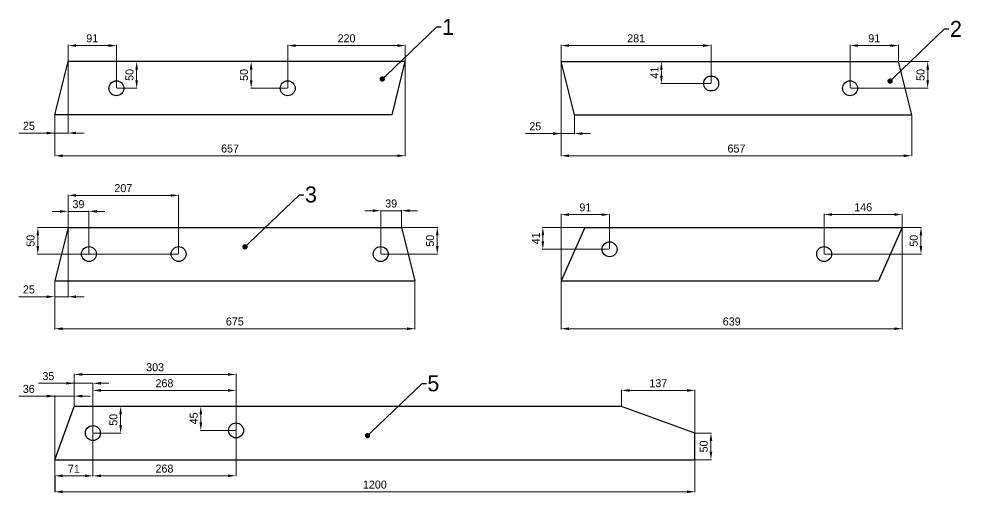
# Model space of a CAD drawing. Header units: millimetres. Extents: x 1392 to 6983, y -1265 to 1244.
# Drawn here: x 5215 to 6983, y -982 to -93 of the extents above; entities that cross this region are included whole.
import ezdxf
from ezdxf import colors
from ezdxf.entities.mleader import LeaderData, LeaderLine
from ezdxf.math import Vec2, Vec3

# ---------------------------------------------------------------- set-up
doc = ezdxf.new("R2010")
doc.units = ezdxf.units.MM
doc.linetypes.add('Ñêðûòàÿ1', pattern=[1.190625, 0.79375, -0.396875])
doc.layers.add('annotate', color=7, linetype='Continuous')
doc.layers.add('Размер', color=7, linetype='Continuous')
doc.styles.get("Standard").update_dxf_attribs({"font": 'FreeMono.ttf'})
doc.dimstyles.new('ISO-25', dxfattribs={"dimtxt": 2.5, "dimasz": 2.5, "dimexe": 1.25, "dimexo": 0.625, "dimtad": 1, "dimtxsty": 'Standard', "dimcen": 2.5, "dimadec": 0, "dimazin": 0, "dimtfac": 1, "dimtmove": 0, "dimatfit": 3, "dimfxl": 1, "dimarcsym": 0})

# ---------------------------------------------------------------- blocks, each defined once
blk = doc.blocks.new('*D109')
at = {"layer": 'Defpoints', "color": 0}
for p in [(5939, -173.3), (5281.9, -273.3), (5939, -349.8)]:
    blk.add_point(p, dxfattribs=at)
at = {"layer": 'Размер', "color": 0, "linetype": 'Ñêðûòàÿ1', "lineweight": 5}
for p, q in [((5939, -173.9), (5939, -351.1)), ((5281.9, -273.9), (5281.9, -351.1))]:
    blk.add_line(p, q, dxfattribs=at)
at = {"layer": 'Размер', "color": 0, "lineweight": 5}
blk.add_line((5296.9, -349.8), (5924, -349.8), dxfattribs=at)
at = {"layer": 'Размер', "color": 0}
for points in [[(5296.9, -347.3), (5296.9, -352.3), (5281.9, -349.8)], [(5924, -352.3), (5924, -347.3), (5939, -349.8)]]:
    blk.add_solid(points, dxfattribs=at)
at = {"layer": 'Размер', "color": 0, "insert": (5610.4, -336.4), "char_height": 15, "attachment_point": 5}
blk.add_mtext('657', dxfattribs=at)
blk = doc.blocks.new('*D114')
at = {"layer": 'Defpoints', "color": 0}
for p in [(5306.8, -173.3), (5281.9, -273.3), (5306.8, -307.3)]:
    blk.add_point(p, dxfattribs=at)
at = {"layer": 'Размер', "color": 0, "linetype": 'Ñêðûòàÿ1', "lineweight": 5}
for p, q in [((5306.8, -173.9), (5306.8, -308.5)), ((5281.9, -273.9), (5281.9, -308.5))]:
    blk.add_line(p, q, dxfattribs=at)
at = {"layer": 'Размер', "color": 0, "lineweight": 5}
for p, q in [((5281.9, -307.3), (5214.8, -307.3)), ((5266.9, -307.3), (5251.9, -307.3)), ((5281.9, -307.3), (5306.8, -307.3)), ((5321.8, -307.3), (5336.8, -307.3))]:
    blk.add_line(p, q, dxfattribs=at)
at = {"layer": 'Размер', "color": 0}
for points in [[(5266.9, -309.8), (5266.9, -304.8), (5281.9, -307.3)], [(5321.8, -304.8), (5321.8, -309.8), (5306.8, -307.3)]]:
    blk.add_solid(points, dxfattribs=at)
at = {"layer": 'Размер', "color": 0, "insert": (5233.4, -293.8), "char_height": 15, "attachment_point": 5}
blk.add_mtext('25', dxfattribs=at)
blk = doc.blocks.new('_Dot')
at = {"color": 0, "linetype": 'ByBlock', "lineweight": -2}
blk.add_line((-0.5, 0), (-1, 0), dxfattribs=at)
at = {"color": 0, "linetype": 'ByBlock', "const_width": 0.5}
blk.add_lwpolyline([(-0.25, 0, 1), (0.25, 0, 1)], format="xyb", close=True, dxfattribs=at)
blk = doc.blocks.new('*D119')
at = {"layer": 'Defpoints', "color": 0}
for p in [(6231.1, -173.3), (6888.2, -273.3), (6888.2, -349.8)]:
    blk.add_point(p, dxfattribs=at)
at = {"layer": 'Размер', "color": 0, "linetype": 'Ñêðûòàÿ1', "lineweight": 5}
for p, q in [((6231.1, -173.9), (6231.1, -351.1)), ((6888.2, -273.9), (6888.2, -351.1))]:
    blk.add_line(p, q, dxfattribs=at)
at = {"layer": 'Размер', "color": 0, "lineweight": 5}
blk.add_line((6246.1, -349.8), (6873.2, -349.8), dxfattribs=at)
at = {"layer": 'Размер', "color": 0}
for points in [[(6246.1, -347.3), (6246.1, -352.3), (6231.1, -349.8)], [(6873.2, -352.3), (6873.2, -347.3), (6888.2, -349.8)]]:
    blk.add_solid(points, dxfattribs=at)
at = {"layer": 'Размер', "color": 0, "insert": (6559.7, -336.4), "char_height": 15, "attachment_point": 5}
blk.add_mtext('657', dxfattribs=at)
blk = doc.blocks.new('*D120')
at = {"layer": 'Defpoints', "color": 0}
for p in [(6231.1, -173.3), (6256.1, -273.3), (6256.1, -308.3)]:
    blk.add_point(p, dxfattribs=at)
at = {"layer": 'Размер', "color": 0, "linetype": 'Ñêðûòàÿ1', "lineweight": 5}
for p, q in [((6231.1, -173.9), (6231.1, -309.5)), ((6256.1, -273.9), (6256.1, -309.5))]:
    blk.add_line(p, q, dxfattribs=at)
at = {"layer": 'Размер', "color": 0, "lineweight": 5}
for p, q in [((6231.1, -308.3), (6164.1, -308.3)), ((6216.1, -308.3), (6201.1, -308.3)), ((6231.1, -308.3), (6256.1, -308.3)), ((6271.1, -308.3), (6286.1, -308.3))]:
    blk.add_line(p, q, dxfattribs=at)
at = {"layer": 'Размер', "color": 0}
for points in [[(6216.1, -310.8), (6216.1, -305.8), (6231.1, -308.3)], [(6271.1, -305.8), (6271.1, -310.8), (6256.1, -308.3)]]:
    blk.add_solid(points, dxfattribs=at)
at = {"layer": 'Размер', "color": 0, "insert": (6182.6, -294.8), "char_height": 15, "attachment_point": 5}
blk.add_mtext('25', dxfattribs=at)
blk = doc.blocks.new('*D133')
at = {"layer": 'Defpoints', "color": 0}
for p in [(6863.3, -143.3), (6863.3, -173.3), (6772.7, -223.3)]:
    blk.add_point(p, dxfattribs=at)
at = {"layer": 'Размер', "color": 0, "linetype": 'Ñêðûòàÿ1', "lineweight": 5}
for p, q in [((6772.7, -222.7), (6772.7, -142)), ((6863.3, -172.7), (6863.3, -142))]:
    blk.add_line(p, q, dxfattribs=at)
at = {"layer": 'Размер', "color": 0, "lineweight": 5}
blk.add_line((6787.7, -143.3), (6848.3, -143.3), dxfattribs=at)
at = {"layer": 'Размер', "color": 0}
for points in [[(6787.7, -140.8), (6787.7, -145.8), (6772.7, -143.3)], [(6848.3, -145.8), (6848.3, -140.8), (6863.3, -143.3)]]:
    blk.add_solid(points, dxfattribs=at)
at = {"layer": 'Размер', "color": 0, "insert": (6818, -129.8), "char_height": 15, "attachment_point": 5}
blk.add_mtext('91', dxfattribs=at)
blk = doc.blocks.new('*D134')
at = {"layer": 'Defpoints', "color": 0}
for p in [(6863.3, -173.3), (6918.2, -173.3), (6772.7, -223.3)]:
    blk.add_point(p, dxfattribs=at)
at = {"layer": 'Размер', "color": 0, "linetype": 'Ñêðûòàÿ1', "lineweight": 5}
for p, q in [((6863.9, -173.3), (6919.5, -173.3)), ((6773.3, -223.3), (6919.5, -223.3))]:
    blk.add_line(p, q, dxfattribs=at)
at = {"layer": 'Размер', "color": 0, "lineweight": 5}
blk.add_line((6918.2, -208.3), (6918.2, -188.3), dxfattribs=at)
at = {"layer": 'Размер', "color": 0}
for points in [[(6920.7, -188.3), (6915.7, -188.3), (6918.2, -173.3)], [(6915.7, -208.3), (6920.7, -208.3), (6918.2, -223.3)]]:
    blk.add_solid(points, dxfattribs=at)
at = {"layer": 'Размер', "color": 0, "insert": (6904.8, -198.3), "char_height": 15, "attachment_point": 5, "rotation": 90}
blk.add_mtext('50', dxfattribs=at)
blk = doc.blocks.new('*D135')
at = {"layer": 'Defpoints', "color": 0}
for p in [(6419, -173.3), (6449, -173.3), (6512.3, -214.4)]:
    blk.add_point(p, dxfattribs=at)
at = {"layer": 'Размер', "color": 0, "linetype": 'Ñêðûòàÿ1', "lineweight": 5}
for p, q in [((6448.4, -173.3), (6417.8, -173.3)), ((6511.7, -214.4), (6417.8, -214.4))]:
    blk.add_line(p, q, dxfattribs=at)
at = {"layer": 'Размер', "color": 0, "lineweight": 5}
blk.add_line((6419, -199.4), (6419, -188.3), dxfattribs=at)
at = {"layer": 'Размер', "color": 0}
for points in [[(6421.5, -188.3), (6416.5, -188.3), (6419, -173.3)], [(6416.5, -199.4), (6421.5, -199.4), (6419, -214.4)]]:
    blk.add_solid(points, dxfattribs=at)
at = {"layer": 'Размер', "color": 0, "insert": (6405.9, -193.8), "char_height": 15, "attachment_point": 5, "rotation": 90}
blk.add_mtext('41', dxfattribs=at)
blk = doc.blocks.new('*D136')
at = {"layer": 'Defpoints', "color": 0}
for p in [(5939, -143.3), (5939, -173.3), (5718.5, -223.3)]:
    blk.add_point(p, dxfattribs=at)
at = {"layer": 'Размер', "color": 0, "linetype": 'Ñêðûòàÿ1', "lineweight": 5}
for p, q in [((5718.5, -222.7), (5718.5, -142)), ((5939, -172.7), (5939, -142))]:
    blk.add_line(p, q, dxfattribs=at)
at = {"layer": 'Размер', "color": 0, "lineweight": 5}
blk.add_line((5733.5, -143.3), (5924, -143.3), dxfattribs=at)
at = {"layer": 'Размер', "color": 0}
for points in [[(5733.5, -140.8), (5733.5, -145.8), (5718.5, -143.3)], [(5924, -145.8), (5924, -140.8), (5939, -143.3)]]:
    blk.add_solid(points, dxfattribs=at)
at = {"layer": 'Размер', "color": 0, "insert": (5828.8, -129.8), "char_height": 15, "attachment_point": 5}
blk.add_mtext('220', dxfattribs=at)
blk = doc.blocks.new('*D138')
at = {"layer": 'Defpoints', "color": 0}
for p in [(5650, -173.3), (5718.5, -173.3), (5718.5, -223.3)]:
    blk.add_point(p, dxfattribs=at)
at = {"layer": 'Размер', "color": 0, "linetype": 'Ñêðûòàÿ1', "lineweight": 5}
for p, q in [((5717.9, -173.3), (5648.8, -173.3)), ((5717.9, -223.3), (5648.8, -223.3))]:
    blk.add_line(p, q, dxfattribs=at)
at = {"layer": 'Размер', "color": 0, "lineweight": 5}
blk.add_line((5650, -208.3), (5650, -188.3), dxfattribs=at)
at = {"layer": 'Размер', "color": 0}
for points in [[(5652.5, -188.3), (5647.5, -188.3), (5650, -173.3)], [(5647.5, -208.3), (5652.5, -208.3), (5650, -223.3)]]:
    blk.add_solid(points, dxfattribs=at)
at = {"layer": 'Размер', "color": 0, "insert": (5636.6, -198.3), "char_height": 15, "attachment_point": 5, "rotation": 90}
blk.add_mtext('50', dxfattribs=at)
blk = doc.blocks.new('*D139')
at = {"layer": 'Defpoints', "color": 0}
for p in [(5397.4, -173.3), (5435.4, -173.3), (5397.4, -223.3)]:
    blk.add_point(p, dxfattribs=at)
at = {"layer": 'Размер', "color": 0, "linetype": 'Ñêðûòàÿ1', "lineweight": 5}
for p, q in [((5398, -173.3), (5436.6, -173.3)), ((5398, -223.3), (5436.6, -223.3))]:
    blk.add_line(p, q, dxfattribs=at)
at = {"layer": 'Размер', "color": 0, "lineweight": 5}
blk.add_line((5435.4, -208.3), (5435.4, -188.3), dxfattribs=at)
at = {"layer": 'Размер', "color": 0}
for points in [[(5437.9, -188.3), (5432.9, -188.3), (5435.4, -173.3)], [(5432.9, -208.3), (5437.9, -208.3), (5435.4, -223.3)]]:
    blk.add_solid(points, dxfattribs=at)
at = {"layer": 'Размер', "color": 0, "insert": (5422, -198.3), "char_height": 15, "attachment_point": 5, "rotation": 90}
blk.add_mtext('50', dxfattribs=at)
blk = doc.blocks.new('*D140')
at = {"layer": 'Defpoints', "color": 0}
for p in [(6231.1, -143.3), (6231.1, -173.3), (6512.3, -214.4)]:
    blk.add_point(p, dxfattribs=at)
at = {"layer": 'Размер', "color": 0, "linetype": 'Ñêðûòàÿ1', "lineweight": 5}
for p, q in [((6231.1, -172.7), (6231.1, -142)), ((6512.3, -213.7), (6512.3, -142))]:
    blk.add_line(p, q, dxfattribs=at)
at = {"layer": 'Размер', "color": 0, "lineweight": 5}
blk.add_line((6497.3, -143.3), (6246.1, -143.3), dxfattribs=at)
at = {"layer": 'Размер', "color": 0}
for points in [[(6246.1, -140.8), (6246.1, -145.8), (6231.1, -143.3)], [(6497.3, -145.8), (6497.3, -140.8), (6512.3, -143.3)]]:
    blk.add_solid(points, dxfattribs=at)
at = {"layer": 'Размер', "color": 0, "insert": (6371.7, -129.8), "char_height": 15, "attachment_point": 5}
blk.add_mtext('281', dxfattribs=at)
blk = doc.blocks.new('*D141')
at = {"layer": 'Defpoints', "color": 0}
for p in [(5281.9, -584.1), (5956.9, -584.1), (5956.9, -674.1)]:
    blk.add_point(p, dxfattribs=at)
at = {"layer": 'Размер', "color": 0, "linetype": 'Ñêðûòàÿ1', "lineweight": 5}
for p, q in [((5281.9, -584.7), (5281.9, -675.3)), ((5956.9, -584.7), (5956.9, -675.3))]:
    blk.add_line(p, q, dxfattribs=at)
at = {"layer": 'Размер', "color": 0, "lineweight": 5}
blk.add_line((5296.9, -674.1), (5941.9, -674.1), dxfattribs=at)
at = {"layer": 'Размер', "color": 0}
for points in [[(5296.9, -671.6), (5296.9, -676.6), (5281.9, -674.1)], [(5941.9, -676.6), (5941.9, -671.6), (5956.9, -674.1)]]:
    blk.add_solid(points, dxfattribs=at)
at = {"layer": 'Размер', "color": 0, "insert": (5619.4, -660.6), "char_height": 15, "attachment_point": 5}
blk.add_mtext('675', dxfattribs=at)
blk = doc.blocks.new('*D144')
at = {"layer": 'Defpoints', "color": 0}
for p in [(5306.8, -484.1), (5281.9, -584.1), (5281.9, -614.1)]:
    blk.add_point(p, dxfattribs=at)
at = {"layer": 'Размер', "color": 0, "linetype": 'Ñêðûòàÿ1', "lineweight": 5}
for p, q in [((5306.8, -484.7), (5306.8, -615.3)), ((5281.9, -584.7), (5281.9, -615.3))]:
    blk.add_line(p, q, dxfattribs=at)
at = {"layer": 'Размер', "color": 0, "lineweight": 5}
for p, q in [((5266.9, -614.1), (5214.8, -614.1)), ((5306.8, -614.1), (5281.9, -614.1)), ((5321.8, -614.1), (5336.8, -614.1))]:
    blk.add_line(p, q, dxfattribs=at)
at = {"layer": 'Размер', "color": 0}
for points in [[(5266.9, -616.6), (5266.9, -611.6), (5281.9, -614.1)], [(5321.8, -611.6), (5321.8, -616.6), (5306.8, -614.1)]]:
    blk.add_solid(points, dxfattribs=at)
at = {"layer": 'Размер', "color": 0, "insert": (5233.4, -600.6), "char_height": 15, "attachment_point": 5}
blk.add_mtext('25', dxfattribs=at)
blk = doc.blocks.new('*D145')
at = {"layer": 'Defpoints', "color": 0}
for p in [(5345.9, -454.1), (5306.8, -484.1), (5345.9, -534.1)]:
    blk.add_point(p, dxfattribs=at)
at = {"layer": 'Размер', "color": 0, "lineweight": 5}
for p, q in [((5291.8, -454.1), (5276.8, -454.1)), ((5306.8, -454.1), (5345.9, -454.1)), ((5360.9, -454.1), (5375.9, -454.1))]:
    blk.add_line(p, q, dxfattribs=at)
at = {"layer": 'Размер', "color": 0, "linetype": 'Ñêðûòàÿ1', "lineweight": 5}
for p, q in [((5306.8, -483.5), (5306.8, -452.8)), ((5345.9, -533.5), (5345.9, -452.8))]:
    blk.add_line(p, q, dxfattribs=at)
at = {"layer": 'Размер', "color": 0}
for points in [[(5291.8, -456.6), (5291.8, -451.6), (5306.8, -454.1)], [(5360.9, -451.6), (5360.9, -456.6), (5345.9, -454.1)]]:
    blk.add_solid(points, dxfattribs=at)
at = {"layer": 'Размер', "color": 0, "insert": (5326.3, -440.6), "char_height": 15, "attachment_point": 5}
blk.add_mtext('39', dxfattribs=at)
blk = doc.blocks.new('*D146')
at = {"layer": 'Defpoints', "color": 0}
for p in [(5514.1, -424.1), (5306.8, -484.1), (5514.1, -534.1)]:
    blk.add_point(p, dxfattribs=at)
at = {"layer": 'Размер', "color": 0, "linetype": 'Ñêðûòàÿ1', "lineweight": 5}
for p, q in [((5306.8, -483.5), (5306.8, -422.8)), ((5514.1, -533.5), (5514.1, -422.8))]:
    blk.add_line(p, q, dxfattribs=at)
at = {"layer": 'Размер', "color": 0, "lineweight": 5}
blk.add_line((5321.8, -424.1), (5499.1, -424.1), dxfattribs=at)
at = {"layer": 'Размер', "color": 0}
for points in [[(5321.8, -421.6), (5321.8, -426.6), (5306.8, -424.1)], [(5499.1, -426.6), (5499.1, -421.6), (5514.1, -424.1)]]:
    blk.add_solid(points, dxfattribs=at)
at = {"layer": 'Размер', "color": 0, "insert": (5410.4, -410.6), "char_height": 15, "attachment_point": 5}
blk.add_mtext('207', dxfattribs=at)
blk = doc.blocks.new('*D148')
at = {"layer": 'Defpoints', "color": 0}
for p in [(5892.9, -452.8), (5932, -484.1), (5892.9, -534.1)]:
    blk.add_point(p, dxfattribs=at)
at = {"layer": 'Размер', "color": 0, "lineweight": 5}
for p, q in [((5877.9, -452.8), (5862.9, -452.8)), ((5932, -452.8), (5892.9, -452.8)), ((5947, -452.8), (5962, -452.8))]:
    blk.add_line(p, q, dxfattribs=at)
at = {"layer": 'Размер', "color": 0, "linetype": 'Ñêðûòàÿ1', "lineweight": 5}
for p, q in [((5892.9, -533.5), (5892.9, -451.6)), ((5932, -483.5), (5932, -451.6))]:
    blk.add_line(p, q, dxfattribs=at)
at = {"layer": 'Размер', "color": 0}
for points in [[(5877.9, -455.3), (5877.9, -450.3), (5892.9, -452.8)], [(5947, -450.3), (5947, -455.3), (5932, -452.8)]]:
    blk.add_solid(points, dxfattribs=at)
at = {"layer": 'Размер', "color": 0, "insert": (5912.5, -439.4), "char_height": 15, "attachment_point": 5}
blk.add_mtext('39', dxfattribs=at)
blk = doc.blocks.new('*D149')
at = {"layer": 'Defpoints', "color": 0}
for p in [(5932, -484.1), (5892.9, -534.1), (5998.9, -534.1)]:
    blk.add_point(p, dxfattribs=at)
at = {"layer": 'Размер', "color": 0, "linetype": 'Ñêðûòàÿ1', "lineweight": 5}
for p, q in [((5932.6, -484.1), (6000.2, -484.1)), ((5893.6, -534.1), (6000.2, -534.1))]:
    blk.add_line(p, q, dxfattribs=at)
at = {"layer": 'Размер', "color": 0, "lineweight": 5}
blk.add_line((5998.9, -499.1), (5998.9, -519.1), dxfattribs=at)
at = {"layer": 'Размер', "color": 0}
for points in [[(6001.4, -499.1), (5996.4, -499.1), (5998.9, -484.1)], [(5996.4, -519.1), (6001.4, -519.1), (5998.9, -534.1)]]:
    blk.add_solid(points, dxfattribs=at)
at = {"layer": 'Размер', "color": 0, "insert": (5985.5, -509.1), "char_height": 15, "attachment_point": 5, "rotation": 90}
blk.add_mtext('50', dxfattribs=at)
blk = doc.blocks.new('*D150')
at = {"layer": 'Defpoints', "color": 0}
for p in [(5514.1, -484.1), (5250.1, -534.1), (5514.1, -534.1)]:
    blk.add_point(p, dxfattribs=at)
at = {"layer": 'Размер', "color": 0, "linetype": 'Ñêðûòàÿ1', "lineweight": 5}
for p, q in [((5513.4, -484.1), (5248.8, -484.1)), ((5513.4, -534.1), (5248.8, -534.1))]:
    blk.add_line(p, q, dxfattribs=at)
at = {"layer": 'Размер', "color": 0, "lineweight": 5}
blk.add_line((5250.1, -499.1), (5250.1, -519.1), dxfattribs=at)
at = {"layer": 'Размер', "color": 0}
for points in [[(5252.6, -499.1), (5247.6, -499.1), (5250.1, -484.1)], [(5247.6, -519.1), (5252.6, -519.1), (5250.1, -534.1)]]:
    blk.add_solid(points, dxfattribs=at)
at = {"layer": 'Размер', "color": 0, "insert": (5236.6, -509.1), "char_height": 15, "attachment_point": 5, "rotation": 90}
blk.add_mtext('50', dxfattribs=at)
blk = doc.blocks.new('*D164')
at = {"layer": 'Defpoints', "color": 0}
for p in [(5281.9, -919.8), (6481.9, -919.8), (6481.9, -979.8)]:
    blk.add_point(p, dxfattribs=at)
at = {"layer": 'Размер', "color": 0, "linetype": 'Ñêðûòàÿ1', "lineweight": 5}
for p, q in [((5281.9, -920.5), (5281.9, -981.1)), ((6481.9, -920.5), (6481.9, -981.1))]:
    blk.add_line(p, q, dxfattribs=at)
at = {"layer": 'Размер', "color": 0, "lineweight": 5}
blk.add_line((5296.9, -979.8), (6466.9, -979.8), dxfattribs=at)
at = {"layer": 'Размер', "color": 0}
for points in [[(5296.9, -977.3), (5296.9, -982.3), (5281.9, -979.8)], [(6466.9, -982.3), (6466.9, -977.3), (6481.9, -979.8)]]:
    blk.add_solid(points, dxfattribs=at)
at = {"layer": 'Размер', "color": 0, "insert": (5881.9, -966.4), "char_height": 15, "attachment_point": 5}
blk.add_mtext('1200', dxfattribs=at)
blk = doc.blocks.new('*D165')
at = {"layer": 'Defpoints', "color": 0}
for p in [(5353.3, -869.8), (5281.9, -919.8), (5353.3, -949.8)]:
    blk.add_point(p, dxfattribs=at)
at = {"layer": 'Размер', "color": 0, "linetype": 'Ñêðûòàÿ1', "lineweight": 5}
for p, q in [((5353.3, -870.5), (5353.3, -951.1)), ((5281.9, -920.5), (5281.9, -951.1))]:
    blk.add_line(p, q, dxfattribs=at)
at = {"layer": 'Размер', "color": 0, "lineweight": 5}
blk.add_line((5296.9, -949.8), (5338.3, -949.8), dxfattribs=at)
at = {"layer": 'Размер', "color": 0}
for points in [[(5296.9, -947.3), (5296.9, -952.3), (5281.9, -949.8)], [(5338.3, -952.3), (5338.3, -947.3), (5353.3, -949.8)]]:
    blk.add_solid(points, dxfattribs=at)
at = {"layer": 'Размер', "color": 0, "insert": (5317.6, -936.7), "char_height": 15, "attachment_point": 5}
blk.add_mtext('71', dxfattribs=at)
blk = doc.blocks.new('*D166')
at = {"layer": 'Defpoints', "color": 0}
for p in [(5621.7, -864.8), (5353.3, -869.8), (5621.7, -949.8)]:
    blk.add_point(p, dxfattribs=at)
at = {"layer": 'Размер', "color": 0, "linetype": 'Ñêðûòàÿ1', "lineweight": 5}
for p, q in [((5621.7, -865.4), (5621.7, -951.1)), ((5353.3, -870.5), (5353.3, -951.1))]:
    blk.add_line(p, q, dxfattribs=at)
at = {"layer": 'Размер', "color": 0, "lineweight": 5}
blk.add_line((5368.3, -949.8), (5606.7, -949.8), dxfattribs=at)
at = {"layer": 'Размер', "color": 0}
for points in [[(5368.3, -947.3), (5368.3, -952.3), (5353.3, -949.8)], [(5606.7, -952.3), (5606.7, -947.3), (5621.7, -949.8)]]:
    blk.add_solid(points, dxfattribs=at)
at = {"layer": 'Размер', "color": 0, "insert": (5487.5, -936.4), "char_height": 15, "attachment_point": 5}
blk.add_mtext('268', dxfattribs=at)
blk = doc.blocks.new('*D167')
at = {"layer": 'Defpoints', "color": 0}
for p in [(5353.3, -776.4), (5318.3, -819.8), (5353.3, -869.8)]:
    blk.add_point(p, dxfattribs=at)
at = {"layer": 'Размер', "color": 0, "lineweight": 5}
for p, q in [((5318.3, -776.4), (5251.5, -776.4)), ((5303.3, -776.4), (5288.3, -776.4)), ((5318.3, -776.4), (5353.3, -776.4)), ((5368.3, -776.4), (5383.3, -776.4))]:
    blk.add_line(p, q, dxfattribs=at)
at = {"layer": 'Размер', "color": 0, "linetype": 'Ñêðûòàÿ1', "lineweight": 5}
for p, q in [((5318.3, -819.2), (5318.3, -775.2)), ((5353.3, -869.2), (5353.3, -775.2))]:
    blk.add_line(p, q, dxfattribs=at)
at = {"layer": 'Размер', "color": 0}
for points in [[(5303.3, -778.9), (5303.3, -773.9), (5318.3, -776.4)], [(5368.3, -773.9), (5368.3, -778.9), (5353.3, -776.4)]]:
    blk.add_solid(points, dxfattribs=at)
at = {"layer": 'Размер', "color": 0, "insert": (5269.9, -763), "char_height": 15, "attachment_point": 5}
blk.add_mtext('35', dxfattribs=at)
blk = doc.blocks.new('*D168')
at = {"layer": 'Defpoints', "color": 0}
for p in [(5621.7, -789.8), (5621.7, -864.8), (5353.3, -869.8)]:
    blk.add_point(p, dxfattribs=at)
at = {"layer": 'Размер', "color": 0, "linetype": 'Ñêðûòàÿ1', "lineweight": 5}
for p, q in [((5353.3, -869.2), (5353.3, -788.6)), ((5621.7, -864.2), (5621.7, -788.6))]:
    blk.add_line(p, q, dxfattribs=at)
at = {"layer": 'Размер', "color": 0, "lineweight": 5}
blk.add_line((5368.3, -789.8), (5606.7, -789.8), dxfattribs=at)
at = {"layer": 'Размер', "color": 0}
for points in [[(5368.3, -787.3), (5368.3, -792.3), (5353.3, -789.8)], [(5606.7, -792.3), (5606.7, -787.3), (5621.7, -789.8)]]:
    blk.add_solid(points, dxfattribs=at)
at = {"layer": 'Размер', "color": 0, "insert": (5487.5, -776.4), "char_height": 15, "attachment_point": 5}
blk.add_mtext('268', dxfattribs=at)
blk = doc.blocks.new('*D169')
at = {"layer": 'Defpoints', "color": 0}
for p in [(5621.7, -759.8), (5318.3, -819.8), (5621.7, -819.8)]:
    blk.add_point(p, dxfattribs=at)
at = {"layer": 'Размер', "color": 0, "linetype": 'Ñêðûòàÿ1', "lineweight": 5}
for p, q in [((5318.3, -819.2), (5318.3, -758.6)), ((5621.7, -819.2), (5621.7, -758.6))]:
    blk.add_line(p, q, dxfattribs=at)
at = {"layer": 'Размер', "color": 0, "lineweight": 5}
blk.add_line((5333.3, -759.8), (5606.7, -759.8), dxfattribs=at)
at = {"layer": 'Размер', "color": 0}
for points in [[(5333.3, -757.3), (5333.3, -762.3), (5318.3, -759.8)], [(5606.7, -762.3), (5606.7, -757.3), (5621.7, -759.8)]]:
    blk.add_solid(points, dxfattribs=at)
at = {"layer": 'Размер', "color": 0, "insert": (5470, -746.4), "char_height": 15, "attachment_point": 5}
blk.add_mtext('303', dxfattribs=at)
blk = doc.blocks.new('*D170')
at = {"layer": 'Defpoints', "color": 0}
for p in [(5353.3, -819.8), (5405.3, -819.8), (5353.3, -869.8)]:
    blk.add_point(p, dxfattribs=at)
at = {"layer": 'Размер', "color": 0, "linetype": 'Ñêðûòàÿ1', "lineweight": 5}
for p, q in [((5353.9, -819.8), (5406.5, -819.8)), ((5353.9, -869.8), (5406.5, -869.8))]:
    blk.add_line(p, q, dxfattribs=at)
at = {"layer": 'Размер', "color": 0, "lineweight": 5}
blk.add_line((5405.3, -854.8), (5405.3, -834.8), dxfattribs=at)
at = {"layer": 'Размер', "color": 0}
for points in [[(5407.8, -834.8), (5402.8, -834.8), (5405.3, -819.8)], [(5402.8, -854.8), (5407.8, -854.8), (5405.3, -869.8)]]:
    blk.add_solid(points, dxfattribs=at)
at = {"layer": 'Размер', "color": 0, "insert": (5391.8, -844.8), "char_height": 15, "attachment_point": 5, "rotation": 90}
blk.add_mtext('50', dxfattribs=at)
blk = doc.blocks.new('*D171')
at = {"layer": 'Defpoints', "color": 0}
for p in [(5555.7, -819.8), (5621.7, -819.8), (5621.7, -864.8)]:
    blk.add_point(p, dxfattribs=at)
at = {"layer": 'Размер', "color": 0, "linetype": 'Ñêðûòàÿ1', "lineweight": 5}
for p, q in [((5621.1, -819.8), (5554.5, -819.8)), ((5621.1, -864.8), (5554.5, -864.8))]:
    blk.add_line(p, q, dxfattribs=at)
at = {"layer": 'Размер', "color": 0, "lineweight": 5}
blk.add_line((5555.7, -849.8), (5555.7, -834.8), dxfattribs=at)
at = {"layer": 'Размер', "color": 0}
for points in [[(5558.2, -834.8), (5553.2, -834.8), (5555.7, -819.8)], [(5553.2, -849.8), (5558.2, -849.8), (5555.7, -864.8)]]:
    blk.add_solid(points, dxfattribs=at)
at = {"layer": 'Размер', "color": 0, "insert": (5542.5, -842.3), "char_height": 15, "attachment_point": 5, "rotation": 90}
blk.add_mtext('45', dxfattribs=at)
blk = doc.blocks.new('*D172')
at = {"layer": 'Defpoints', "color": 0}
for p in [(6344.5, -789.8), (6344.5, -819.8), (6481.9, -869.8)]:
    blk.add_point(p, dxfattribs=at)
at = {"layer": 'Размер', "color": 0, "linetype": 'Ñêðûòàÿ1', "lineweight": 5}
for p, q in [((6344.5, -819.2), (6344.5, -788.6)), ((6481.9, -869.2), (6481.9, -788.6))]:
    blk.add_line(p, q, dxfattribs=at)
at = {"layer": 'Размер', "color": 0, "lineweight": 5}
blk.add_line((6466.9, -789.8), (6359.5, -789.8), dxfattribs=at)
at = {"layer": 'Размер', "color": 0}
for points in [[(6359.5, -787.3), (6359.5, -792.3), (6344.5, -789.8)], [(6466.9, -792.3), (6466.9, -787.3), (6481.9, -789.8)]]:
    blk.add_solid(points, dxfattribs=at)
at = {"layer": 'Размер', "color": 0, "insert": (6413.2, -776.4), "char_height": 15, "attachment_point": 5}
blk.add_mtext('137', dxfattribs=at)
blk = doc.blocks.new('*D173')
at = {"layer": 'Defpoints', "color": 0}
for p in [(6481.9, -869.8), (6511.9, -869.8), (6481.9, -919.8)]:
    blk.add_point(p, dxfattribs=at)
at = {"layer": 'Размер', "color": 0, "linetype": 'Ñêðûòàÿ1', "lineweight": 5}
for p, q in [((6482.5, -869.8), (6513.1, -869.8)), ((6482.5, -919.8), (6513.1, -919.8))]:
    blk.add_line(p, q, dxfattribs=at)
at = {"layer": 'Размер', "color": 0, "lineweight": 5}
blk.add_line((6511.9, -904.8), (6511.9, -884.8), dxfattribs=at)
at = {"layer": 'Размер', "color": 0}
for points in [[(6514.4, -884.8), (6509.4, -884.8), (6511.9, -869.8)], [(6509.4, -904.8), (6514.4, -904.8), (6511.9, -919.8)]]:
    blk.add_solid(points, dxfattribs=at)
at = {"layer": 'Размер', "color": 0, "insert": (6498.4, -894.8), "char_height": 15, "attachment_point": 5, "rotation": 90}
blk.add_mtext('50', dxfattribs=at)
blk = doc.blocks.new('*D176')
at = {"layer": 'Defpoints', "color": 0}
for p in [(5318.3, -800.4), (5318.3, -819.8), (5281.9, -919.8)]:
    blk.add_point(p, dxfattribs=at)
at = {"layer": 'Размер', "color": 0, "lineweight": 5}
for p, q in [((5281.9, -800.4), (5214.6, -800.4)), ((5266.9, -800.4), (5251.9, -800.4)), ((5281.9, -800.4), (5318.3, -800.4)), ((5333.3, -800.4), (5348.3, -800.4))]:
    blk.add_line(p, q, dxfattribs=at)
at = {"layer": 'Размер', "color": 0, "linetype": 'Ñêðûòàÿ1', "lineweight": 5}
for p, q in [((5281.9, -919.2), (5281.9, -799.2)), ((5318.3, -819.2), (5318.3, -799.2))]:
    blk.add_line(p, q, dxfattribs=at)
at = {"layer": 'Размер', "color": 0}
for points in [[(5266.9, -802.9), (5266.9, -797.9), (5281.9, -800.4)], [(5333.3, -797.9), (5333.3, -802.9), (5318.3, -800.4)]]:
    blk.add_solid(points, dxfattribs=at)
at = {"layer": 'Размер', "color": 0, "insert": (5233.2, -787), "char_height": 15, "attachment_point": 5}
blk.add_mtext('36', dxfattribs=at)
blk = doc.blocks.new('*D177')
at = {"layer": 'Defpoints', "color": 0}
for p in [(5397.4, -143.3), (5306.8, -173.3), (5397.4, -223.3)]:
    blk.add_point(p, dxfattribs=at)
at = {"layer": 'Размер', "color": 0, "linetype": 'Ñêðûòàÿ1', "lineweight": 5}
for p, q in [((5306.8, -172.7), (5306.8, -142)), ((5397.4, -222.7), (5397.4, -142))]:
    blk.add_line(p, q, dxfattribs=at)
at = {"layer": 'Размер', "color": 0, "lineweight": 5}
blk.add_line((5321.8, -143.3), (5382.4, -143.3), dxfattribs=at)
at = {"layer": 'Размер', "color": 0}
for points in [[(5321.8, -140.8), (5321.8, -145.8), (5306.8, -143.3)], [(5382.4, -145.8), (5382.4, -140.8), (5397.4, -143.3)]]:
    blk.add_solid(points, dxfattribs=at)
at = {"layer": 'Размер', "color": 0, "insert": (5352.1, -129.8), "char_height": 15, "attachment_point": 5}
blk.add_mtext('91', dxfattribs=at)
blk = doc.blocks.new('*D184')
at = {"layer": 'Defpoints', "color": 0}
for p in [(6870.5, -484.1), (6231.1, -584.1), (6870.5, -674.1)]:
    blk.add_point(p, dxfattribs=at)
at = {"layer": 'Размер', "color": 0, "linetype": 'Ñêðûòàÿ1', "lineweight": 5}
for p, q in [((6870.5, -484.7), (6870.5, -675.3)), ((6231.1, -584.7), (6231.1, -675.3))]:
    blk.add_line(p, q, dxfattribs=at)
at = {"layer": 'Размер', "color": 0, "lineweight": 5}
blk.add_line((6246.1, -674.1), (6855.5, -674.1), dxfattribs=at)
at = {"layer": 'Размер', "color": 0}
for points in [[(6246.1, -671.6), (6246.1, -676.6), (6231.1, -674.1)], [(6855.5, -676.6), (6855.5, -671.6), (6870.5, -674.1)]]:
    blk.add_solid(points, dxfattribs=at)
at = {"layer": 'Размер', "color": 0, "insert": (6550.8, -660.6), "char_height": 15, "attachment_point": 5}
blk.add_mtext('639', dxfattribs=at)
blk = doc.blocks.new('*D185')
at = {"layer": 'Defpoints', "color": 0}
for p in [(6321.8, -460.2), (6321.8, -525.2), (6231.1, -584.1)]:
    blk.add_point(p, dxfattribs=at)
at = {"layer": 'Размер', "color": 0, "linetype": 'Ñêðûòàÿ1', "lineweight": 5}
for p, q in [((6231.1, -583.5), (6231.1, -458.9)), ((6321.8, -524.5), (6321.8, -458.9))]:
    blk.add_line(p, q, dxfattribs=at)
at = {"layer": 'Размер', "color": 0, "lineweight": 5}
blk.add_line((6246.1, -460.2), (6306.8, -460.2), dxfattribs=at)
at = {"layer": 'Размер', "color": 0}
for points in [[(6246.1, -457.7), (6246.1, -462.7), (6231.1, -460.2)], [(6306.8, -462.7), (6306.8, -457.7), (6321.8, -460.2)]]:
    blk.add_solid(points, dxfattribs=at)
at = {"layer": 'Размер', "color": 0, "insert": (6276.5, -446.7), "char_height": 15, "attachment_point": 5}
blk.add_mtext('91', dxfattribs=at)
blk = doc.blocks.new('*D186')
at = {"layer": 'Defpoints', "color": 0}
for p in [(6870.5, -460), (6870.5, -484.1), (6724.1, -534.1)]:
    blk.add_point(p, dxfattribs=at)
at = {"layer": 'Размер', "color": 0, "linetype": 'Ñêðûòàÿ1', "lineweight": 5}
for p, q in [((6724.1, -533.5), (6724.1, -458.7)), ((6870.5, -483.5), (6870.5, -458.7))]:
    blk.add_line(p, q, dxfattribs=at)
at = {"layer": 'Размер', "color": 0, "lineweight": 5}
blk.add_line((6739.1, -460), (6855.5, -460), dxfattribs=at)
at = {"layer": 'Размер', "color": 0}
for points in [[(6739.1, -457.5), (6739.1, -462.5), (6724.1, -460)], [(6855.5, -462.5), (6855.5, -457.5), (6870.5, -460)]]:
    blk.add_solid(points, dxfattribs=at)
at = {"layer": 'Размер', "color": 0, "insert": (6797.3, -446.5), "char_height": 15, "attachment_point": 5}
blk.add_mtext('146', dxfattribs=at)
blk = doc.blocks.new('*D187')
at = {"layer": 'Defpoints', "color": 0}
for p in [(6275.6, -484.1), (6196.8, -525.2), (6321.8, -525.2)]:
    blk.add_point(p, dxfattribs=at)
at = {"layer": 'Размер', "color": 0, "linetype": 'Ñêðûòàÿ1', "lineweight": 5}
for p, q in [((6275, -484.1), (6195.6, -484.1)), ((6321.2, -525.2), (6195.6, -525.2))]:
    blk.add_line(p, q, dxfattribs=at)
at = {"layer": 'Размер', "color": 0, "lineweight": 5}
blk.add_line((6196.8, -499.1), (6196.8, -510.2), dxfattribs=at)
at = {"layer": 'Размер', "color": 0}
for points in [[(6199.3, -499.1), (6194.3, -499.1), (6196.8, -484.1)], [(6194.3, -510.2), (6199.3, -510.2), (6196.8, -525.2)]]:
    blk.add_solid(points, dxfattribs=at)
at = {"layer": 'Размер', "color": 0, "insert": (6183.7, -504.6), "char_height": 15, "attachment_point": 5, "rotation": 90}
blk.add_mtext('41', dxfattribs=at)
blk = doc.blocks.new('*D188')
at = {"layer": 'Defpoints', "color": 0}
for p in [(6870.5, -484.1), (6905.5, -484.1), (6724.1, -534.1)]:
    blk.add_point(p, dxfattribs=at)
at = {"layer": 'Размер', "color": 0, "linetype": 'Ñêðûòàÿ1', "lineweight": 5}
for p, q in [((6871.1, -484.1), (6906.7, -484.1)), ((6724.8, -534.1), (6906.7, -534.1))]:
    blk.add_line(p, q, dxfattribs=at)
at = {"layer": 'Размер', "color": 0, "lineweight": 5}
blk.add_line((6905.5, -519.1), (6905.5, -499.1), dxfattribs=at)
at = {"layer": 'Размер', "color": 0}
for points in [[(6908, -499.1), (6903, -499.1), (6905.5, -484.1)], [(6903, -519.1), (6908, -519.1), (6905.5, -534.1)]]:
    blk.add_solid(points, dxfattribs=at)
at = {"layer": 'Размер', "color": 0, "insert": (6892.1, -509.1), "char_height": 15, "attachment_point": 5, "rotation": 90}
blk.add_mtext('50', dxfattribs=at)

msp = doc.modelspace()

# ---------------------------------------------------------------- linework, layer by layer
for p, q in [((5281.9, -273.3), (5306.8, -173.3)), ((5939, -173.3), (5306.8, -173.3)), ((5358.3, -173.3), (5348.3, -173.3)), ((5914.1, -273.3), (5939, -173.3)), ((6231.1, -173.3), (6863.3, -173.3)), ((6256.1, -273.3), (6231.1, -173.3)), ((6888.2, -273.3), (6863.3, -173.3)), ((5914.1, -273.3), (5281.9, -273.3)), ((5436.5, -273.3), (5333.4, -273.3)), ((6256.1, -273.3), (6888.2, -273.3)), ((6733.6, -273.3), (6836.7, -273.3)), ((5306.8, -484.1), (5281.9, -584.1)), ((5306.8, -484.1), (5281.9, -584.1)), ((5306.8, -484.1), (5932, -484.1)), ((5932, -484.1), (5956.9, -584.1)), ((5932, -484.1), (5956.9, -584.1)), ((6275.6, -484.1), (6231.1, -584.1)), ((6275.6, -484.1), (6870.5, -484.1)), ((6870.5, -484.1), (6826, -584.1)), ((5281.9, -584.1), (5956.9, -584.1)), ((6231.1, -584.1), (6826, -584.1)), ((5281.9, -919.8), (5318.3, -819.8)), ((6344.5, -819.8), (5318.3, -819.8)), ((6481.9, -869.8), (6344.5, -819.8)), ((6481.9, -919.8), (6481.9, -869.8)), ((5281.9, -919.8), (6481.9, -919.8))]:
    msp.add_line(p, q)
at = {"layer": 'annotate'}
for centre in [(5397.4, -223.3), (5718.5, -223.3), (6512.3, -214.4), (6772.7, -223.3), (6321.8, -525.2), (5345.9, -534.1), (5514.1, -534.1), (5892.9, -534.1), (6724.1, -534.1), (5353.3, -869.8), (5621.7, -864.8)]:
    msp.add_circle(centre, 14, dxfattribs=at)
at = {"layer": 'Размер'}
msp.add_line((5281.9, -949.8), (5281.9, -979.8), dxfattribs=at)

# ---------------------------------------------------------------- dimensions: what is measured, and where the dimension line sits
for base, p1, p2, picture, middle in [((5397.4, -143.3), (5306.8, -173.3), (5397.4, -223.3), '*D177', (5352.1, -129.8)), ((5938.9941, -143.2755), (5718.5259, -223.2755), (5938.9941, -173.2755), '*D136', (5828.76, -129.843)), ((6231.1, -143.3), (6512.3, -214.4), (6231.1, -173.3), '*D140', (6371.7, -129.8)), ((6863.3, -143.3), (6772.7, -223.3), (6863.3, -173.3), '*D133', (6818, -129.8)), ((5939, -349.8), (5281.9, -273.3), (5939, -173.3), '*D109', (5610.4, -336.4)), ((5514.1, -424.1), (5306.8, -484.1), (5514.1, -534.1), '*D146', (5410.4, -410.6)), ((5345.9, -454.1), (5306.8, -484.1), (5345.9, -534.1), '*D145', (5326.3, -440.6)), ((5892.9, -452.8), (5932, -484.1), (5892.9, -534.1), '*D148', (5912.5, -439.4)), ((6321.8, -460.2), (6231.1, -584.1), (6321.8, -525.2), '*D185', (6276.5, -446.7)), ((6870.5, -460), (6724.1, -534.1), (6870.5, -484.1), '*D186', (6797.3, -446.5)), ((5281.9, -614.1), (5306.8, -484.1), (5281.9, -584.1), '*D144', (5233.4, -600.6)), ((5956.9, -674.1), (5281.9, -584.1), (5956.9, -584.1), '*D141', (5619.4, -660.6)), ((5621.7, -759.8), (5318.3, -819.8), (5621.7, -819.8), '*D169', (5470, -746.4)), ((5621.7, -789.8), (5353.3, -869.8), (5621.7, -864.8), '*D168', (5487.5, -776.4)), ((6344.5, -789.8), (6481.9, -869.8), (6344.5, -819.8), '*D172', (6413.2, -776.4)), ((5621.7, -949.8), (5353.3, -869.8), (5621.7, -864.8), '*D166', (5487.5, -936.4)), ((5353.3, -949.8), (5281.9, -919.8), (5353.3, -869.8), '*D165', (5317.6, -936.7)), ((6481.9, -979.8), (5281.9, -919.8), (6481.9, -919.8), '*D164', (5881.9, -966.4))]:
    dim = msp.add_linear_dim(base=base, p1=p1, p2=p2, dimstyle='ISO-25', override={"dimtxt": 15, "dimasz": 15, "dimgap": 5, "dimdec": 0, "dimlwd": 5, "dimlwe": 5}, dxfattribs=at)
    dim.commit()
    dim.dimension.update_dxf_attribs({"geometry": picture, "text_midpoint": middle})
for base, p1, p2, picture, middle in [((5306.8, -307.3), (5281.9, -273.3), (5306.8, -173.3), '*D114', (5233.4, -307.3)), ((6256.1, -308.3), (6231.1, -173.3), (6256.1, -273.3), '*D120', (6182.6, -308.3)), ((6888.2, -349.8), (6231.1, -173.3), (6888.2, -273.3), '*D119', (6559.7, -349.8)), ((6870.5, -674.1), (6231.1, -584.1), (6870.5, -484.1), '*D184', (6550.8, -674.1)), ((5353.3, -776.4), (5318.3, -819.8), (5353.3, -869.8), '*D167', (5269.9, -776.4)), ((5318.3, -800.4), (5281.9, -919.8), (5318.3, -819.8), '*D176', (5233.2, -800.4))]:
    dim = msp.add_linear_dim(base=base, p1=p1, p2=p2, dimstyle='ISO-25', override={"dimtxt": 15, "dimasz": 15, "dimgap": 5, "dimdec": 0, "dimlwd": 5, "dimlwe": 5}, dxfattribs=at)
    dim.commit()
    dim.dimension.update_dxf_attribs({"geometry": picture, "text_midpoint": middle, "dimtype": 160})
for base, p1, p2, picture, middle in [((5435.4, -173.3), (5397.4, -223.3), (5397.4, -173.3), '*D139', (5422, -198.3)), ((5650, -173.3), (5718.5, -223.3), (5718.5, -173.3), '*D138', (5636.6, -198.3)), ((6419, -173.3), (6512.3, -214.4), (6449, -173.3), '*D135', (6405.9, -193.8)), ((6918.2, -173.3), (6772.7, -223.3), (6863.3, -173.3), '*D134', (6904.8, -198.3)), ((5250.1, -534.1), (5514.1, -484.1), (5514.1, -534.1), '*D150', (5236.6, -509.1)), ((5998.9, -534.1), (5932, -484.1), (5892.9, -534.1), '*D149', (5985.5, -509.1)), ((6196.8, -525.2), (6275.6, -484.1), (6321.8, -525.2), '*D187', (6183.7, -504.6)), ((6905.5, -484.1), (6724.1, -534.1), (6870.5, -484.1), '*D188', (6892.1, -509.1)), ((5405.3, -819.8), (5353.3, -869.8), (5353.3, -819.8), '*D170', (5391.8, -844.8)), ((5555.7, -819.8), (5621.7, -864.8), (5621.7, -819.8), '*D171', (5542.5, -842.3)), ((6511.9, -869.8), (6481.9, -919.8), (6481.9, -869.8), '*D173', (6498.4, -894.8))]:
    dim = msp.add_linear_dim(base=base, p1=p1, p2=p2, angle=90, dimstyle='ISO-25', override={"dimtxt": 15, "dimasz": 15, "dimgap": 5, "dimdec": 0, "dimlwd": 5, "dimlwe": 5}, dxfattribs=at)
    dim.commit()
    dim.dimension.update_dxf_attribs({"geometry": picture, "text_midpoint": middle})

# ---------------------------------------------------------------- leaders
ml = msp.add_multileader_mtext('Standard')
ml.set_content('1')
ml.set_leader_properties()
ml.set_arrow_properties(name='DOT')
ml.build(insert=Vec2(0, 0))
ml.multileader.update_dxf_attribs({"text_right_attachment_type": 6, "arrow_head_size": 10})
ctx = ml.context
ctx.base_point, ctx.char_height, ctx.arrow_head_size, ctx.plane_origin = Vec3(6006, -108.2), 30, 10, Vec3(4305.7, -471)
ctx.right_attachment = 6
notes = []
notes.append((ctx, [(0, (1, 1, 0), (5998, -108.2), (1, 0), 8, [(0, [(5895.7, -206)], 0, [])])]))
ctx.mtext.insert = Vec3(6008, -93.2)
ml = msp.add_multileader_mtext('Standard')
ml.set_content('2')
ml.set_leader_properties()
ml.set_arrow_properties(name='DOT')
ml.build(insert=Vec2(0, 0))
ml.multileader.update_dxf_attribs({"text_right_attachment_type": 6, "arrow_head_size": 10})
ctx = ml.context
ctx.base_point, ctx.char_height, ctx.arrow_head_size, ctx.plane_origin = Vec3(6958, -112), 30, 10, Vec3(5257.7, -474.8)
ctx.right_attachment = 6
notes.append((ctx, [(0, (1, 1, 0), (6950, -112), (1, 0), 8, [(0, [(6847.7, -209.8)], 0, [])])]))
ctx.mtext.insert = Vec3(6960, -97)
ml = msp.add_multileader_mtext('Standard')
ml.set_content('3')
ml.set_leader_properties()
ml.set_arrow_properties(name='DOT')
ml.build(insert=Vec2(0, 0))
ml.multileader.update_dxf_attribs({"text_right_attachment_type": 6, "arrow_head_size": 10})
ctx = ml.context
ctx.base_point, ctx.char_height, ctx.arrow_head_size, ctx.plane_origin = Vec3(5748.9, -422.8), 30, 10, Vec3(4048.5, -785.6)
ctx.right_attachment = 6
notes.append((ctx, [(0, (1, 1, 0), (5740.9, -422.8), (1, 0), 8, [(0, [(5638.5, -520.6)], 0, [])])]))
ctx.mtext.insert = Vec3(5750.9, -407.4)
ml = msp.add_multileader_mtext('Standard')
ml.set_content('5')
ml.set_leader_properties()
ml.set_arrow_properties(name='DOT')
ml.build(insert=Vec2(0, 0))
ml.multileader.update_dxf_attribs({"text_right_attachment_type": 6, "arrow_head_size": 10})
ctx = ml.context
ctx.base_point, ctx.char_height, ctx.arrow_head_size, ctx.plane_origin = Vec3(5978.4, -776.8), 30, 10, Vec3(4278.1, -1139.6)
ctx.right_attachment = 6
notes.append((ctx, [(0, (1, 1, 0), (5970.4, -776.8), (1, 0), 8, [(0, [(5868.1, -874.6)], 0, [])])]))
ctx.mtext.insert = Vec3(5980.4, -761.4)
for ctx, leaders in notes:
    for number, flags, end, landing, length, lines in leaders:
        leader = LeaderData()
        leader.index, (leader.has_last_leader_line, leader.has_dogleg_vector, leader.attachment_direction) = number, flags
        leader.last_leader_point, leader.dogleg_vector, leader.dogleg_length = Vec3(end), Vec3(landing), length
        for number, points, colour, breaks in lines:
            line = LeaderLine()
            line.index, line.vertices, line.color, line.breaks = number, Vec3.list(points), colors.encode_raw_color(colour), breaks
            leader.lines.append(line)
        ctx.leaders.append(leader)

doc.saveas('drawing.dxf')
